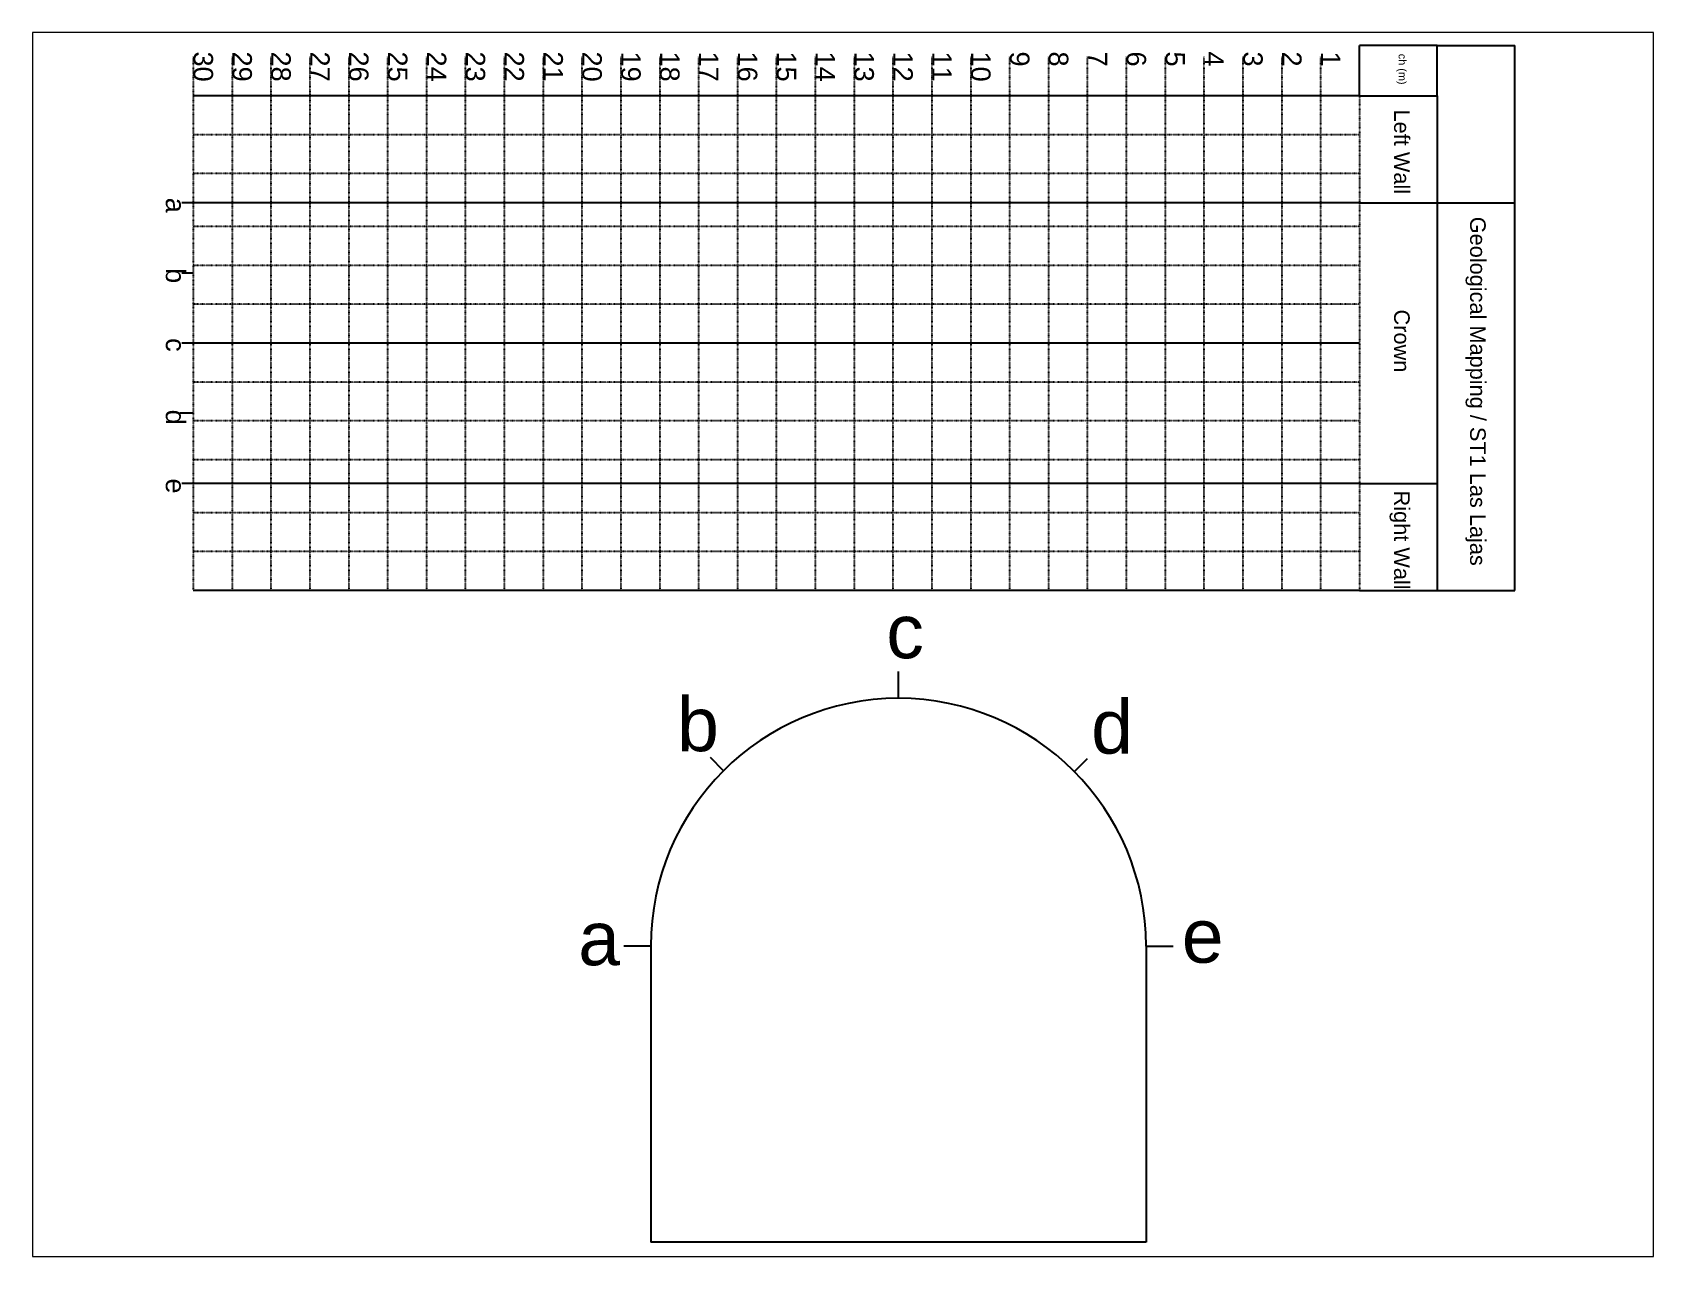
# Paper-space layout 'ST1 Lajas V1' of a CAD drawing. Header units: millimetres. Extents: x 2 to 255, y 2 to 193.
# The model-space entities are those that its viewports show. They can reach past a viewport. Long polylines and large blocks are cut down to what shows.
import ezdxf

# ---------------------------------------------------------------- set-up
doc = ezdxf.new("R2010")
doc.units = ezdxf.units.MM
doc.linetypes.add('ACAD_ISO02W100', pattern=[15, 12, -3])
doc.linetypes.add('ACAD_ISO07W100', pattern=[3, 0, -3])
doc.styles.get("Standard").update_dxf_attribs({"font": 'arial.ttf'})

msp = doc.modelspace()

# ---------------------------------------------------------------- linework, layer by layer
at = {"ltscale": 0.5}
for p, q in [((2044.765, 1520.949), (2042.765, 1520.949)), ((2042.765, 1519.651), (2042.765, 1520.949)), ((2044.765, 1519.651), (2044.765, 1520.949)), ((2044.765, 1520.949), (2046.765, 1520.949)), ((2046.765, 1506.931), (2046.765, 1520.949)), ((2042.765, 1519.651), (2044.765, 1519.651)), ((2044.765, 1519.651), (2044.765, 1506.931)), ((2012.765, 1516.901), (2012.474, 1516.901)), ((2042.765, 1516.901), (2044.765, 1516.901)), ((2044.765, 1516.901), (2046.765, 1516.901)), ((2012.765, 1515.091), (2012.474, 1515.091)), ((2012.765, 1513.291), (2012.474, 1513.291)), ((2012.765, 1511.491), (2012.426, 1511.491)), ((2012.765, 1509.681), (2012.474, 1509.681)), ((2042.765, 1509.681), (2044.765, 1509.681)), ((2042.765, 1506.931), (2044.765, 1506.931)), ((2044.765, 1506.931), (2046.765, 1506.931)), ((2030.908, 1504.158), (2030.908, 1504.851)), ((2026.407, 1502.297), (2026.069, 1502.635)), ((2035.432, 1502.273), (2035.773, 1502.611)), ((2024.537, 1497.788), (2023.845, 1497.788)), ((2024.537, 1497.788), (2024.537, 1490.171)), ((2037.278, 1497.788), (2037.278, 1490.171)), ((2037.278, 1497.788), (2037.97, 1497.788)), ((2037.278, 1490.171), (2024.537, 1490.171))]:
    msp.add_line(p, q, dxfattribs=at)
at = {"linetype": 'ACAD_ISO07W100', "ltscale": 0.05}
for points in [[(2012.765, 1520.651), (2012.765, 1506.931)], [(2013.765, 1520.651), (2013.765, 1506.931)], [(2014.765, 1520.651), (2014.765, 1506.931)], [(2015.765, 1520.651), (2015.765, 1506.931)], [(2016.765, 1520.651), (2016.765, 1506.931)], [(2017.765, 1520.651), (2017.765, 1506.931)], [(2018.765, 1520.651), (2018.765, 1506.931)], [(2019.765, 1520.651), (2019.765, 1506.931)], [(2020.765, 1520.651), (2020.765, 1506.931)], [(2021.765, 1520.651), (2021.765, 1506.931)], [(2022.765, 1520.651), (2022.765, 1506.931)], [(2023.765, 1520.651), (2023.765, 1506.931)], [(2024.765, 1520.651), (2024.765, 1506.931)], [(2025.765, 1520.651), (2025.765, 1506.931)], [(2026.765, 1520.651), (2026.765, 1506.931)], [(2027.765, 1520.651), (2027.765, 1506.931)], [(2028.765, 1520.651), (2028.765, 1506.931)], [(2029.765, 1520.651), (2029.765, 1506.931)], [(2030.765, 1520.651), (2030.765, 1506.931)], [(2031.765, 1520.651), (2031.765, 1506.931)], [(2032.765, 1520.651), (2032.765, 1506.931)], [(2033.765, 1520.651), (2033.765, 1506.931)], [(2034.765, 1520.651), (2034.765, 1506.931)], [(2035.765, 1520.651), (2035.765, 1506.931)], [(2036.765, 1520.651), (2036.765, 1506.931)], [(2037.765, 1520.651), (2037.765, 1506.931)], [(2038.765, 1520.651), (2038.765, 1506.931)], [(2039.765, 1520.651), (2039.765, 1506.931)], [(2040.765, 1520.651), (2040.765, 1506.931)], [(2041.765, 1520.651), (2041.765, 1506.931)], [(2042.765, 1519.651), (2042.765, 1506.931)], [(2042.765, 1518.651), (2012.765, 1518.651)], [(2042.765, 1517.651), (2012.765, 1517.651)], [(2042.765, 1516.291), (2012.765, 1516.291)], [(2042.765, 1515.291), (2012.765, 1515.291)], [(2042.765, 1514.291), (2012.765, 1514.291)], [(2042.765, 1512.291), (2012.765, 1512.291)], [(2042.765, 1511.291), (2012.765, 1511.291)], [(2042.765, 1510.291), (2012.765, 1510.291)], [(2042.765, 1508.931), (2012.765, 1508.931)], [(2042.765, 1507.931), (2012.765, 1507.931)]]:
    msp.add_lwpolyline(points, dxfattribs=at)
at = {"color": 1, "linetype": 'ACAD_ISO02W100', "ltscale": 0.05}
for points in [[(2042.765, 1519.651), (2012.765, 1519.651)], [(2042.765, 1516.901), (2012.765, 1516.901)], [(2042.765, 1513.291), (2012.765, 1513.291)], [(2042.765, 1509.681), (2012.765, 1509.681)], [(2042.765, 1506.931), (2012.765, 1506.931)]]:
    msp.add_lwpolyline(points, dxfattribs=at)
at = {"ltscale": 0.5}
msp.add_arc((2030.908, 1497.788), 6.37, 0, 180, dxfattribs=at)

# ---------------------------------------------------------------- texts
at = {"ltscale": 0.5, "attachment_point": 1, "rotation": 270}
for s, width, insert, char_height in [('30', 0.85778, (2013.276, 1520.792), 0.5), ('29', 0.85778, (2014.276, 1520.792), 0.5), ('28', 0.85778, (2015.276, 1520.792), 0.5), ('27', 0.85778, (2016.276, 1520.792), 0.5), ('26', 0.85778, (2017.276, 1520.792), 0.5), ('25', 0.85778, (2018.276, 1520.792), 0.5), ('24', 0.85778, (2019.276, 1520.792), 0.5), ('23', 0.85778, (2020.276, 1520.792), 0.5), ('22', 0.85778, (2021.276, 1520.792), 0.5), ('21', 0.85778, (2022.276, 1520.792), 0.5), ('20', 0.85778, (2023.276, 1520.792), 0.5), ('19', 0.85778, (2024.276, 1520.792), 0.5), ('18', 0.85778, (2025.276, 1520.792), 0.5), ('17', 0.85778, (2026.276, 1520.792), 0.5), ('16', 0.85778, (2027.276, 1520.792), 0.5), ('15', 0.85778, (2028.276, 1520.792), 0.5), ('14', 0.85778, (2029.276, 1520.792), 0.5), ('13', 0.85778, (2030.276, 1520.792), 0.5), ('12', 0.85778, (2031.276, 1520.792), 0.5), ('11', 0.85778, (2032.276, 1520.792), 0.5), ('10', 0.85778, (2033.276, 1520.792), 0.5), ('9', 0.85778, (2034.276, 1520.792), 0.5), ('8', 0.85778, (2035.276, 1520.792), 0.5), ('7', 0.85778, (2036.276, 1520.792), 0.5), ('6', 0.85778, (2037.276, 1520.792), 0.5), ('5', 0.85778, (2038.276, 1520.792), 0.5), ('4', 0.85778, (2039.276, 1520.792), 0.5), ('3', 0.85778, (2040.276, 1520.792), 0.5), ('2', 0.85778, (2041.276, 1520.792), 0.5), ('1', 0.85778, (2042.276, 1520.792), 0.5), ('ch (m)', 0.85778, (2043.972, 1520.733), 0.2), ('Left Wall', 2.71954, (2044.057, 1519.298), 0.4), ('a', 0.85778, (2012.562, 1517.031), 0.5), ('Geological Mapping / ST1 Las Lajas', 9.08653, (2046.012, 1516.542), 0.4), ('b', 0.85778, (2012.562, 1515.221), 0.5), ('Crown', 2.71954, (2044.057, 1514.156), 0.4), ('c', 0.85778, (2012.562, 1513.421), 0.5), ('d', 0.85778, (2012.562, 1511.581), 0.5), ('e', 0.85778, (2012.562, 1509.811), 0.5), ('Right Wall', 2.71954, (2044.057, 1509.5), 0.4)]:
    msp.add_mtext_dynamic_manual_height_columns(s, width=width, gutter_width=12.5, heights=[0], dxfattribs=dict(at, insert=insert, char_height=char_height))
at = {"ltscale": 0.5, "char_height": 1.385, "attachment_point": 1}
for s, insert in [('c', (2030.594, 1506.573)), ('b', (2025.213, 1504.183)), ('d', (2035.864, 1504.121)), ('a', (2022.669, 1498.679)), ('e', (2038.195, 1498.743))]:
    msp.add_mtext_dynamic_manual_height_columns(s, width=0.85778, gutter_width=12.5, heights=[0], dxfattribs=dict(at, insert=insert))

psp = doc.layouts.new('ST1 Lajas V1')

# ---------------------------------------------------------------- viewports
at = {"layer": '0', "ltscale": 0.5}
psp.add_viewport(center=(128.46, 97.4), size=(252.88, 190.9016), view_center_point=(2029.481, 1505.542), view_height=31.47976, dxfattribs=at)

doc.saveas('drawing.dxf')
